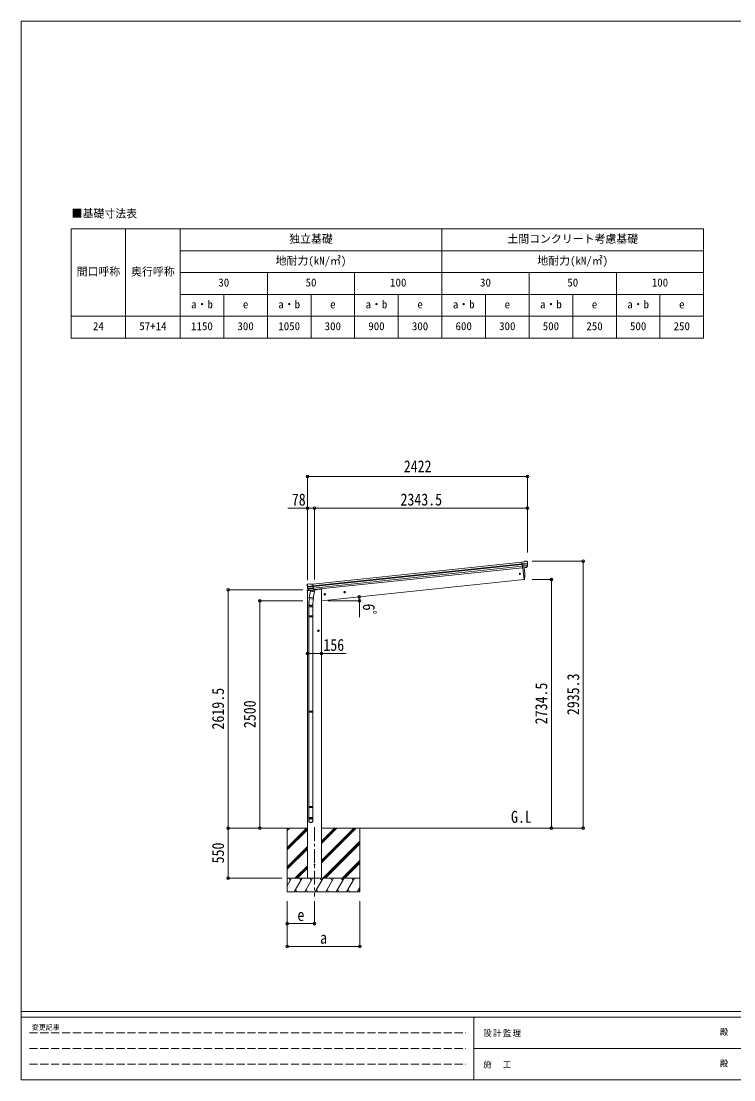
# Model space of a CAD drawing. Units: millimetres at full size, sheet at 1:30; some dimension numbers follow another scale. Extents: x -8432 to 8432, y -5820 to 5820.
# Drawn here: x -8432 to -589, y -5820 to 5820 of the extents above; entities that cross this region are included whole.
import ezdxf
from ezdxf.enums import TextEntityAlignment as Align

# ---------------------------------------------------------------- set-up
doc = ezdxf.new("R2010")
doc.units = ezdxf.units.MM
doc.header["$LTSCALE"] = 30
doc.header["$PDMODE"] = 32
doc.header["$PDSIZE"] = 30
doc.linetypes.add('CHAIN1', pattern=[8, 5, -1, 1, -1])
doc.linetypes.add('DASHED3', pattern=[4, 3, -1])
for name, color, linetype, lineweight in [('0-0_0', 7, 'Continuous', 9), ('0-1_本体', 5, 'CHAIN1', 9), ('0-3_ELV2', 4, 'Continuous', 9), ('0-6_OTH_LINE', 6, 'Continuous', 9), ('0-9_OUTLINE', 7, 'Continuous', 9), ('8-0', 7, 'Continuous', 18), ('F-0_240', 7, 'Continuous', 9)]:
    doc.layers.add(name, color=color, linetype=linetype, lineweight=lineweight)
doc.layers.add('0-7_SHAPE', color=7, linetype='Continuous')
doc.styles.add('ＭＳ ゴシック', font='')
doc.styles.get('ＭＳ ゴシック').set_extended_font_data('MS Gothic')

msp = doc.modelspace()

# ---------------------------------------------------------------- linework, layer by layer
at = {"layer": '0-0_0'}
for p, q in [((-5626.46, -3052.93), (-5282.35, -3052.93)), ((-5504.6, -3052.93), (-5504.6, -3752.93)), ((-5504.6, -3264.16), (-5293.37, -3052.93)), ((-5504.6, -3080.31), (-5477.22, -3052.93)), ((-5504.6, -3066.17), (-5491.36, -3052.93)), ((-5504.6, -3278.3), (-5282.35, -3056.05)), ((-5504.6, -3292.44), (-5282.35, -3070.19)), ((-5126.85, -3052.93), (-2810.31, -3052.93)), ((-5126.85, -3435.19), (-4744.59, -3052.93)), ((-5126.85, -3406.91), (-4772.87, -3052.93)), ((-5126.85, -3421.05), (-4758.73, -3052.93)), ((-5126.85, -3223.06), (-4956.72, -3052.93)), ((-5126.85, -3208.92), (-4970.86, -3052.93)), ((-5126.85, -3194.78), (-4985, -3052.93)), ((-4704.6, -3052.93), (-4704.6, -3752.93)), ((-5504.6, -3476.29), (-5282.35, -3254.04)), ((-5110.74, -3602.93), (-4704.6, -3196.79)), ((-5096.6, -3602.93), (-4704.6, -3210.93)), ((-5082.46, -3602.93), (-4704.6, -3225.07)), ((-5504.6, -3490.43), (-5282.35, -3268.18)), ((-5504.6, -3504.57), (-5282.35, -3282.32)), ((-5419.11, -3602.93), (-5282.35, -3466.17)), ((-5404.97, -3602.93), (-5282.35, -3480.31)), ((-4898.61, -3602.93), (-4704.6, -3408.92)), ((-4884.47, -3602.93), (-4704.6, -3423.06)), ((-4870.33, -3602.93), (-4704.6, -3437.21)), ((-4704.6, -3602.93), (-5504.6, -3602.93)), ((-5504.6, -3686.76), (-5456.2, -3602.93)), ((-5471.2, -3628.91), (-5486.2, -3602.93)), ((-5427.33, -3752.93), (-5340.73, -3602.93)), ((-5390.83, -3602.93), (-5282.35, -3494.46)), ((-5355.73, -3628.91), (-5370.74, -3602.93)), ((-5311.86, -3752.93), (-5225.26, -3602.93)), ((-5240.26, -3628.91), (-5255.26, -3602.93)), ((-5196.39, -3752.93), (-5109.79, -3602.93)), ((-5124.79, -3628.91), (-5139.79, -3602.93)), ((-5080.92, -3752.93), (-4994.32, -3602.93)), ((-5009.32, -3628.91), (-5024.32, -3602.93)), ((-4965.45, -3752.93), (-4878.85, -3602.93)), ((-4908.85, -3602.93), (-4893.85, -3628.91)), ((-4849.98, -3752.93), (-4763.38, -3602.93)), ((-4778.38, -3628.91), (-4793.38, -3602.93)), ((-4734.51, -3752.93), (-4704.6, -3701.12)), ((-5504.6, -3752.93), (-4704.6, -3752.93)), ((-5412.34, -3726.95), (-5397.34, -3752.93)), ((-5296.87, -3726.95), (-5281.87, -3752.93)), ((-5181.4, -3726.95), (-5166.4, -3752.93)), ((-5065.93, -3726.95), (-5050.93, -3752.93)), ((-4950.46, -3726.95), (-4935.46, -3752.93)), ((-4834.99, -3726.95), (-4819.99, -3752.93)), ((-4719.51, -3726.95), (-4704.6, -3752.78))]:
    msp.add_line(p, q, dxfattribs=at)
at = {"layer": '0-1_本体'}
msp.add_line((-5204.6, -3043.72), (-5204.6, -3802.93), dxfattribs=at)
at = {"layer": '0-3_ELV2'}
for p, q in [((-2883.89, -117.09), (-2870.4, -115.67)), ((-5222.44, -370.93), (-2923.03, -129.25)), ((-5220.46, -389.82), (-2921.04, -148.14)), ((-5220.03, -394), (-2920.6, -152.32)), ((-5217.93, -413.86), (-2918.52, -172.18)), ((-2916.76, -188.92), (-5216.17, -430.6)), ((-2896.72, -124.47), (-2923.24, -127.26)), ((-2916.45, -191.81), (-2923.24, -127.26)), ((-2921.08, -147.79), (-2861.34, -141.51)), ((-2860.86, -147.38), (-2920.46, -153.64)), ((-2861.7, -164.13), (-2918.73, -170.12)), ((-2863.09, -168.79), (-2918.26, -174.59)), ((-2873.1, -187.02), (-2916.48, -191.58)), ((-2916.45, -191.81), (-2906.51, -190.76)), ((-2909.57, -191.09), (-2896.18, -318.48)), ((-2906.51, -190.76), (-2906.24, -190.83)), ((-2906.24, -190.83), (-2880.9, -188.17)), ((-2896.72, -124.47), (-2885.12, -117.5)), ((-2880.9, -188.17), (-2880.65, -188.05)), ((-2880.65, -188.05), (-2872.96, -187.24)), ((-2871.65, -185.37), (-2862.2, -167.07)), ((-2870.6, -185.8), (-2860.47, -167.54)), ((-2866.74, -116.76), (-2866.74, -116.75)), ((-2866.74, -116.76), (-2861.56, -120.95)), ((-2860.17, -124.65), (-2860.48, -122.8)), ((-2896.18, -318.48), (-5126.85, -552.93)), ((-2896.18, -318.48), (-2894.13, -318.19)), ((-5284.6, -438.09), (-5285.5, -444.92)), ((-5285.5, -444.92), (-5251.77, -441.38)), ((-5284.89, -379.5), (-5284.97, -377.62)), ((-5283.6, -374.73), (-5284.3, -375.59)), ((-5280.11, -370.41), (-5283.6, -374.73)), ((-5282.35, -3602.93), (-5282.35, -444.59)), ((-5265.09, -433.73), (-5281.94, -435.5)), ((-5220.49, -389.46), (-5280.23, -395.74)), ((-5280.11, -370.41), (-5280.1, -370.41)), ((-5279.48, -401.58), (-5219.88, -395.32)), ((-5276.75, -368.59), (-5276.74, -368.59)), ((-5261.97, -437.14), (-5275.67, -421.39)), ((-5275.18, -417.8), (-5218.15, -411.8)), ((-5261.03, -436.5), (-5274.08, -420.57)), ((-5272.85, -422.07), (-5217.68, -416.27)), ((-5251.67, -437.25), (-5259.36, -438.06)), ((-5259.27, -437.82), (-5215.89, -433.26)), ((-5258.52, -438.06), (-5256.95, -437.9)), ((-5256.95, -437.9), (-5219.41, -433.95)), ((-5251.4, -437.31), (-5251.67, -437.25)), ((-5226.07, -434.65), (-5251.4, -437.31)), ((-5249.17, -371.72), (-5222.65, -368.94)), ((-5225.81, -434.53), (-5226.07, -434.65)), ((-5215.87, -433.49), (-5225.81, -434.53)), ((-5215.87, -433.49), (-5222.65, -368.94)), ((-5219.41, -433.95), (-5217.85, -433.79)), ((-5216.03, -431.91), (-5215.11, -432.09)), ((-5211.75, -437.17), (-5182.48, -434.09)), ((-5177.62, -426.54), (-5178.05, -429.77)), ((-4872.63, -451.29), (-4878.7, -455.7)), ((-4878.7, -455.7), (-4877.91, -463.17)), ((-4877.91, -463.17), (-4871.06, -466.22)), ((-4865.77, -454.35), (-4872.63, -451.29)), ((-5091.42, -474.29), (-5097.49, -478.7)), ((-5097.49, -478.7), (-5096.71, -486.17)), ((-5096.71, -486.17), (-5089.85, -489.22)), ((-5084.56, -477.34), (-5091.42, -474.29)), ((-5160.85, -874.97), (-5167.35, -878.73)), ((-5167.35, -878.73), (-5167.35, -886.23)), ((-5167.35, -886.23), (-5160.85, -889.99)), ((-5154.35, -878.73), (-5160.85, -874.97))]:
    msp.add_line(p, q, dxfattribs=at)
for points in [[(-5263.26, -367.17), (-5263.26, -367.17), (-5276.74, -368.59)], [(-5249.17, -371.72), (-5261.97, -367.32), (-5261.97, -367.32)], [(-5126.85, -3602.93), (-5126.85, -423.93), (-5146.85, -423.93), (-5177.71, -427.17)], [(-4871.06, -466.22), (-4864.98, -461.81), (-4865.77, -454.35)], [(-5089.85, -489.22), (-5083.78, -484.81), (-5084.56, -477.34)], [(-5160.85, -889.99), (-5154.35, -886.23), (-5154.35, -878.73)]]:
    msp.add_lwpolyline(points, dxfattribs=at)
for centre, radius in [((-2942.98, -255.93), 6.5), ((-4871.84, -458.76), 8.5), ((-4871.84, -458.76), 7.7), ((-4871.84, -458.76), 6.5), ((-5090.64, -481.75), 8.5), ((-5090.64, -481.75), 7.7), ((-5090.64, -481.75), 6.5), ((-5160.85, -882.48), 8.5), ((-5160.85, -882.48), 7.7), ((-5160.85, -882.48), 6.5), ((-5204.6, -3452.93), 4.5)]:
    msp.add_circle(centre, radius, dxfattribs=at)
for centre, radius, start, end in [((-2869.88, -120.64), 5, 51.04426, 95.95574), ((-3791.78, -278.26), 900.99, 357.6414, 5.6433), ((-2883.57, -120.07), 3, 96.02369, 120.97631), ((-2873.21, -184.35), 2.99, 285.2717, 331.00739), ((-3053.72, -146.3), 192.44, 1.4271, 6.57578), ((-2864.87, -165.69), 3, 332.69111, 354.20009), ((-3061.06, -145.76), 200.2, 354.20009, 359.53883), ((-2816.07, -139.39), 45.32, 182.67122, 185.64518), ((-2860.68, -148.71), 1.35, 95.1605, 97.91927), ((-2858.07, -147.15), 2.74, 179.02151, 184.43412), ((-2863.1, -166.08), 3, 331, 354.13916), ((-3061.06, -145.76), 202, 354.13916, 6), ((-2894.55, -315.22), 3, 278, 357.63919), ((-5084, -358.38), 202, 186, 197.86084), ((-5281.62, -438.48), 3, 96, 172.5), ((-5091.06, -360.43), 192.44, 185.42422, 190.5729), ((-5324.95, -403.09), 45.32, 6.35482, 9.32878), ((-5276.22, -373.56), 5, 96.04426, 140.95574), ((-5282.26, -401.95), 2.74, 7.56588, 12.97849), ((-5279.39, -402.93), 1.35, 94.08073, 96.8395), ((-5084, -358.38), 200.2, 192.46117, 197.79991), ((-5273.4, -419.42), 3, 197.86084, 221), ((-5271.76, -418.67), 3, 197.79991, 219.30889), ((-5262.95, -370.15), 3, 71.02369, 95.97631), ((-5259.71, -435.18), 2.99, 220.99261, 266.7283), ((-5258.57, -437.57), 0.5, 240.73754, 276), ((-5217.9, -433.29), 0.5, 276, 311.26246), ((-5183.01, -429.12), 5, 276, 352.5)]:
    msp.add_arc(centre, radius, start, end, dxfattribs=at)
for centre, major_axis, ratio, start_param, end_param in [((-2873.41, -184.05), (-0.11, 3), 0.642905, 3.24593831, 4.20392797), ((-2873.28, -184.25), (1.66, -2.51), 0.997631, 5.80419048, 5.89294842), ((-2873.35, -184.14), (3.53, -2.11), 0.650902, 5.25614477, 5.32895537), ((-2870.98, -183.79), (1.08, 3.13), 0.040856, 2.11350352, 2.14162489), ((-2862.43, -124.25), (-0.87, 5.91), 0.020485, 0.67143203, 1.56913061), ((-2867.82, -119.73), (5.88, -1.31), 0.24881, 0.46058498, 0.46410383), ((-2863.44, -123.28), (-2.34, 1.9), 0.995767, 3.98597162, 4.71238898), ((-3058.75, -167.71), (-20.92, 199.05), 0.994373, 4.71137894, 4.7277536), ((-5281.97, -377.48), (1.9, 2.34), 0.995767, 1.57079633, 2.29721369), ((-5278.42, -373.1), (-5.48, -2.51), 0.24881, 5.81908147, 5.82260033), ((-5282.76, -378.64), (-0.38, 5.97), 0.020485, 4.7140547, 5.61175327), ((-5081.69, -380.33), (-20.92, 199.05), 0.994373, 1.55543171, 1.57180637), ((-5262.01, -435.1), (-1.71, 2.84), 0.040856, 4.14156042, 4.16968179), ((-5259.58, -434.84), (-0.51, 2.96), 0.642905, 2.07925734, 3.03724699), ((-5259.62, -434.95), (-3.02, -2.79), 0.650902, 0.95422993, 1.02704053), ((-5259.67, -435.07), (-1.1, -2.8), 0.997631, 0.39023689, 0.47899483), ((-5081.69, -380.33), (-20.92, 199.05), 0.994373, 4.71137894, 4.7277536)]:
    msp.add_ellipse(centre, major_axis=major_axis, ratio=ratio, start_param=start_param, end_param=end_param, dxfattribs=at)
at = {"layer": '0-6_OTH_LINE'}
for p, q in [((-5282.35, 814.13), (-5282.35, -326.95)), ((-5282.35, 814.13), (-2860.84, 814.13)), ((-2860.84, 814.13), (-2860.84, -23.05)), ((-5282.35, 465.13), (-5495.88, 465.13)), ((-5282.35, 465.13), (-5282.35, -23.05)), ((-5204.35, 465.13), (-5282.35, 465.13)), ((-5204.35, 465.13), (-5204.35, -318.78)), ((-2860.84, 465.13), (-5204.35, 465.13)), ((-2860.84, 465.13), (-2860.84, -23.05)), ((-2246.44, -117.65), (-2810.31, -117.65)), ((-2246.44, -117.65), (-2246.44, -3052.93)), ((-2597.44, -318.48), (-2810.31, -318.48)), ((-2597.44, -318.48), (-2597.44, -3052.93)), ((-6154.6, -3052.93), (-6154.6, -433.44)), ((-6154.6, -433.44), (-5332.85, -433.44)), ((-5805.6, -3052.93), (-5805.6, -552.93)), ((-5805.6, -552.93), (-5332.85, -552.93)), ((-5126.85, -1132.48), (-5282.35, -1132.48)), ((-6154.6, -3052.93), (-5564.21, -3052.93)), ((-6154.6, -3602.93), (-6154.6, -3052.93)), ((-5805.6, -3052.93), (-5564.21, -3052.93)), ((-2597.44, -3052.93), (-2810.31, -3052.93)), ((-2246.44, -3052.93), (-2810.31, -3052.93)), ((-6154.6, -3602.93), (-5564.21, -3602.93)), ((-5504.6, -4352.93), (-5504.6, -3853.93)), ((-5504.6, -4102.93), (-5504.6, -3853.93)), ((-5204.6, -4102.93), (-5204.6, -3853.93)), ((-4704.6, -4352.93), (-4704.6, -3853.93)), ((-5504.6, -4102.93), (-5204.6, -4102.93)), ((-5504.6, -4352.93), (-4704.6, -4352.93))]:
    msp.add_line(p, q, dxfattribs=at)
at = {"layer": '0-6_OTH_LINE', "lineweight": 18}
for p, q in [((-4709.89, -552.98), (-5052.49, -552.98)), ((-4709.89, -552.98), (-4709.89, -734.48)), ((-5126.85, -1132.48), (-4854.81, -1132.48))]:
    msp.add_line(p, q, dxfattribs=at)
at = {"layer": '0-6_OTH_LINE'}
msp.add_arc((-4947.68, -552.98), 237.79, 0, 10.52987, dxfattribs=at)
for p in [(-5282.35, 814.13), (-2860.84, 814.13), (-5282.35, 465.13), (-5204.35, 465.13), (-2860.84, 465.13), (-2246.44, -117.65), (-2597.44, -318.48), (-6154.6, -433.44), (-5805.6, -552.93), (-4713.9, -509.53), (-4709.89, -552.98), (-5282.35, -1132.48), (-5126.85, -1132.48), (-6154.6, -3052.93), (-5805.6, -3052.93), (-2597.44, -3052.93), (-2246.44, -3052.93), (-6154.6, -3602.93), (-5504.6, -4102.93), (-5204.6, -4102.93), (-5504.6, -4352.93), (-4704.6, -4352.93)]:
    msp.add_point(p, dxfattribs=at)
at = {"layer": '0-9_OUTLINE'}
for p, q in [((-5248.54, -446.43), (-5261.89, -512.08)), ((-5258.52, -438.06), (-5217.85, -433.79)), ((-5255.16, -438.36), (-5255.31, -439.09)), ((-5254.7, -440.22), (-5229.94, -449.97)), ((-5203.65, -455.56), (-5248.54, -446.43)), ((-5246.36, -443.51), (-5247.02, -446.74)), ((-5225.55, -434.98), (-5228.47, -449.33)), ((-5217.01, -521.21), (-5203.65, -455.56)), ((-5216.03, -431.91), (-5215.11, -432.09)), ((-5215.11, -432.09), (-5203.91, -449.02)), ((-5203.91, -449.02), (-5205.17, -455.25)), ((-5259.48, -527.37), (-5265.04, -583.09)), ((-5264.37, -524.33), (-5261.88, -512.08)), ((-5264.16, -525.73), (-5264.16, -525.73)), ((-5262.82, -526.69), (-5221.86, -535.02)), ((-5217.01, -521.21), (-5261.89, -512.08)), ((-5216.58, -519.07), (-5223.23, -586.82)), ((-5217.02, -521.21), (-5219.56, -533.68)), ((-5267.19, -620.25), (-5267.19, -585.9)), ((-5221.19, -620.25), (-5267.19, -620.25)), ((-5265.19, -620.25), (-5265.19, -717)), ((-5223.19, -620.25), (-5223.19, -717)), ((-5221.19, -585.6), (-5221.19, -620.25)), ((-5267.19, -719), (-5266.19, -717)), ((-5221.19, -719), (-5267.19, -719)), ((-5221.19, -727), (-5267.19, -727)), ((-5222.19, -717), (-5266.19, -717)), ((-5222.19, -729), (-5266.19, -729)), ((-5265.19, -729), (-5265.19, -1765.18)), ((-5223.19, -729), (-5223.19, -1765.18)), ((-5221.19, -719), (-5222.19, -717)), ((-5221.19, -727), (-5222.19, -729)), ((-5221.19, -719), (-5221.19, -727)), ((-5267.19, -1767.18), (-5266.19, -1765.18)), ((-5221.19, -1767.18), (-5267.19, -1767.18)), ((-5221.19, -1775.18), (-5267.19, -1775.18)), ((-5222.19, -1765.18), (-5266.19, -1765.18)), ((-5222.19, -1777.18), (-5266.19, -1777.18)), ((-5265.19, -1777.18), (-5265.19, -2813.37)), ((-5223.19, -1777.18), (-5223.19, -2813.37)), ((-5221.19, -1767.18), (-5222.19, -1765.18)), ((-5221.19, -1775.18), (-5222.19, -1777.18)), ((-5221.19, -1767.18), (-5221.19, -1775.18)), ((-5267.19, -2815.37), (-5266.19, -2813.37)), ((-5221.19, -2815.37), (-5267.19, -2815.37)), ((-5221.19, -2823.37), (-5267.19, -2823.37)), ((-5222.19, -2813.37), (-5266.19, -2813.37)), ((-5222.19, -2825.37), (-5266.19, -2825.37)), ((-5265.19, -2825.37), (-5265.19, -2935.37)), ((-5223.19, -2825.37), (-5223.19, -2935.37)), ((-5221.19, -2815.37), (-5222.19, -2813.37)), ((-5221.19, -2823.37), (-5222.19, -2825.37)), ((-5221.19, -2815.37), (-5221.19, -2823.37)), ((-5267.19, -2969.51), (-5267.19, -2935.37)), ((-5221.19, -2935.37), (-5267.19, -2935.37)), ((-5221.19, -2969.51), (-5221.19, -2935.37))]:
    msp.add_line(p, q, dxfattribs=at)
for points in [[(-5267.19, -719), (-5267.19, -727), (-5266.19, -729)], [(-5267.19, -1767.18), (-5267.19, -1775.18), (-5266.19, -1777.18)], [(-5267.19, -2815.37), (-5267.19, -2823.37), (-5266.19, -2825.37)]]:
    msp.add_lwpolyline(points, dxfattribs=at)
for centre, radius, start, end in [((-5258.57, -437.57), 0.5, 240.73754, 276), ((-5255.65, -438.26), 0.5, 348.5, 96), ((-5254.33, -439.29), 1, 168.5, 248.5), ((-5229.47, -449.06), 1.03, 242.53897, 344.46569), ((-5224.97, -435.14), 0.604, 93.09842, 164.70595), ((-5217.9, -433.29), 0.5, 276, 311.26246), ((-5262.47, -524.75), 1.95, 167.54017, 209.97766), ((-5262.42, -524.73), 2, 209.90962, 258.5), ((-5221.46, -533.06), 2, 258.5, 341.96843), ((-5237.19, -585.9), 30, 177.45142, 180)]:
    msp.add_arc(centre, radius, start, end, dxfattribs=at)
for centre, major_axis, ratio, start_param, end_param in [((-5244.19, -585.6), (23, 0), 0.996195, 2.62193603, 6.60747969), ((-5244.19, -585.6), (21, 0), 0.996195, 3.02154981, 6.2247991), ((-5244.19, -2967.77), (-23, 0), 0.996195, 3.14159265, 6.28318531), ((-5244.19, -2969.51), (-23, 0), 0.996195, 3.14159265, 6.28318531), ((-5244.19, -2969.51), (0, -23.43), 0.981806, 4.71238898, 7.85398163)]:
    msp.add_ellipse(centre, major_axis=major_axis, ratio=ratio, start_param=start_param, end_param=end_param, dxfattribs=at)
msp.add_ellipse((-5244.19, -2969.51), major_axis=(21, 0), ratio=0.996195, dxfattribs=at)
at = {"layer": '8-0'}
for p, q in [((-7882.05, 3536.13), (-922.05, 3536.13)), ((-7882.05, 3536.13), (-7882.05, 2336.13)), ((-7282.05, 3536.13), (-7282.05, 2336.13)), ((-6682.05, 3536.13), (-6682.05, 2336.13)), ((-3802.05, 3536.13), (-3802.05, 2336.13)), ((-922.05, 3536.13), (-922.05, 2336.13)), ((-6682.05, 3296.13), (-922.05, 3296.13)), ((-6682.05, 3056.13), (-922.05, 3056.13)), ((-5722.05, 3056.13), (-5722.05, 2336.13)), ((-4762.05, 3056.13), (-4762.05, 2336.13)), ((-2842.05, 3056.13), (-2842.05, 2336.13)), ((-1882.05, 3056.13), (-1882.05, 2336.13)), ((-6682.05, 2816.13), (-922.05, 2816.13)), ((-6202.05, 2816.13), (-6202.05, 2336.13)), ((-5242.05, 2816.13), (-5242.05, 2336.13)), ((-4282.05, 2816.13), (-4282.05, 2336.13)), ((-3322.05, 2816.13), (-3322.05, 2336.13)), ((-2362.05, 2816.13), (-2362.05, 2336.13)), ((-1402.05, 2816.13), (-1402.05, 2336.13)), ((-7882.05, 2576.13), (-922.05, 2576.13)), ((-7882.05, 2336.13), (-922.05, 2336.13))]:
    msp.add_line(p, q, dxfattribs=at)
at = {"layer": 'F-0_240', "color": 5}
for p, q in [((-8432.06, 5820), (-8432.06, -5820)), ((-8432.06, 5820), (8007.94, 5820)), ((-8432.06, -5070), (8007.94, -5070)), ((-8432.06, -5130), (5341.19, -5130)), ((-3448.82, -5130), (-3448.82, -5820)), ((-3448.82, -5475), (2701.18, -5475)), ((-8432.06, -5820), (8007.94, -5820))]:
    msp.add_line(p, q, dxfattribs=at)
at = {"layer": 'F-0_240', "color": 4, "linetype": 'DASHED3'}
for p, q in [((-8342.06, -5302.5), (-3538.82, -5302.5)), ((-8342.06, -5475), (-3538.82, -5475)), ((-8342.06, -5647.5), (-3538.82, -5647.5))]:
    msp.add_line(p, q, dxfattribs=at)

# ---------------------------------------------------------------- texts
at = {"layer": '0-6_OTH_LINE', "color": 7, "style": 'ＭＳ ゴシック', "width": 0.85}
for s, p in [('2422', (-4221.59, 820.13)), ('78', (-5453.52, 454.99)), ('2343.5', (-4257.59, 455.13)), ('156', (-5106.68, -1143.25)), ('e', (-5392.1, -4112.93)), ('a', (-5142.1, -4362.93))]:
    msp.add_text(s, height=132, dxfattribs=at).set_placement(p, align=Align.BOTTOM_LEFT)
for s, rotation, p in [('6ﾟ', 270, (-4710.35, -584.51)), ('2935.3', 90, (-2252.44, -1810.29)), ('2734.5', 90, (-2603.44, -1910.7)), ('2619.5', 90, (-6160.6, -1968.19)), ('2500', 90, (-5811.6, -1952.93)), ('550', 90, (-6160.6, -3440.43))]:
    msp.add_text(s, height=132, rotation=rotation, dxfattribs=at).set_placement(p, align=Align.BOTTOM_LEFT)
at = {"layer": '0-7_SHAPE', "style": 'ＭＳ ゴシック', "width": 0.85}
msp.add_text('G.L', height=132, dxfattribs=at).set_placement((-3041.92, -3033.75), align=Align.BOTTOM_LEFT)
at = {"layer": '8-0', "style": 'ＭＳ ゴシック'}
for s, p in [('■基礎寸法表', (-7876.29, 3634.63)), ('独立基礎', (-5482.05, 3356.13)), ('土間コンクリート考慮基礎', (-3082.05, 3356.13)), ('地耐力(kN/㎡)', (-5632.05, 3116.13)), ('地耐力(kN/㎡)', (-2752.05, 3116.13)), ('間口呼称', (-7822.05, 2996.13)), ('奥行呼称', (-7222.05, 2996.13)), ('30', (-6262.05, 2876.13)), ('50', (-5302.05, 2876.13)), ('100', (-4372.05, 2876.13)), ('30', (-3382.05, 2876.13)), ('50', (-2422.05, 2876.13)), ('100', (-1492.05, 2876.13)), ('a・b', (-6562.05, 2636.13)), ('e', (-5992.05, 2636.13)), ('a・b', (-5602.05, 2636.13)), ('e', (-5032.05, 2636.13)), ('a・b', (-4642.05, 2636.13)), ('e', (-4072.05, 2636.13)), ('a・b', (-3682.05, 2636.13)), ('e', (-3112.05, 2636.13)), ('a・b', (-2722.05, 2636.13)), ('e', (-2152.05, 2636.13)), ('a・b', (-1762.05, 2636.13)), ('e', (-1192.05, 2636.13)), ('24', (-7642.05, 2396.13)), ('57+14', (-7132.05, 2396.13)), ('1150', (-6562.05, 2396.13)), ('300', (-6052.05, 2396.13)), ('1050', (-5602.05, 2396.13)), ('300', (-5092.05, 2396.13)), ('900', (-4612.05, 2396.13)), ('300', (-4132.05, 2396.13)), ('600', (-3652.05, 2396.13)), ('300', (-3172.05, 2396.13)), ('500', (-2692.05, 2396.13)), ('250', (-2212.05, 2396.13)), ('500', (-1732.05, 2396.13)), ('250', (-1252.05, 2396.13))]:
    msp.add_text(s, height=87.98, dxfattribs=at).set_placement(p, align=Align.BOTTOM_LEFT)
at = {"layer": 'F-0_240', "style": 'ＭＳ ゴシック'}
for s, height, p in [('変更記事', 54.99, (-8314.83, -5287.5)), ('殿', 65.98, (-744.53, -5347.5)), ('殿', 65.98, (-744.53, -5692.5))]:
    msp.add_text(s, height=height, dxfattribs=at).set_placement(p, align=Align.BOTTOM_LEFT)
at = {"layer": 'F-0_240', "char_height": 65.98, "attachment_point": 7, "style": 'ＭＳ ゴシック'}
for s, insert in [('\\T1.17;設計監理', (-3347.49, -5347.5)), ('\\T1.17;施\u3000工', (-3347.49, -5692.5))]:
    msp.add_mtext(s, dxfattribs=dict(at, insert=insert))

doc.saveas('drawing.dxf')
